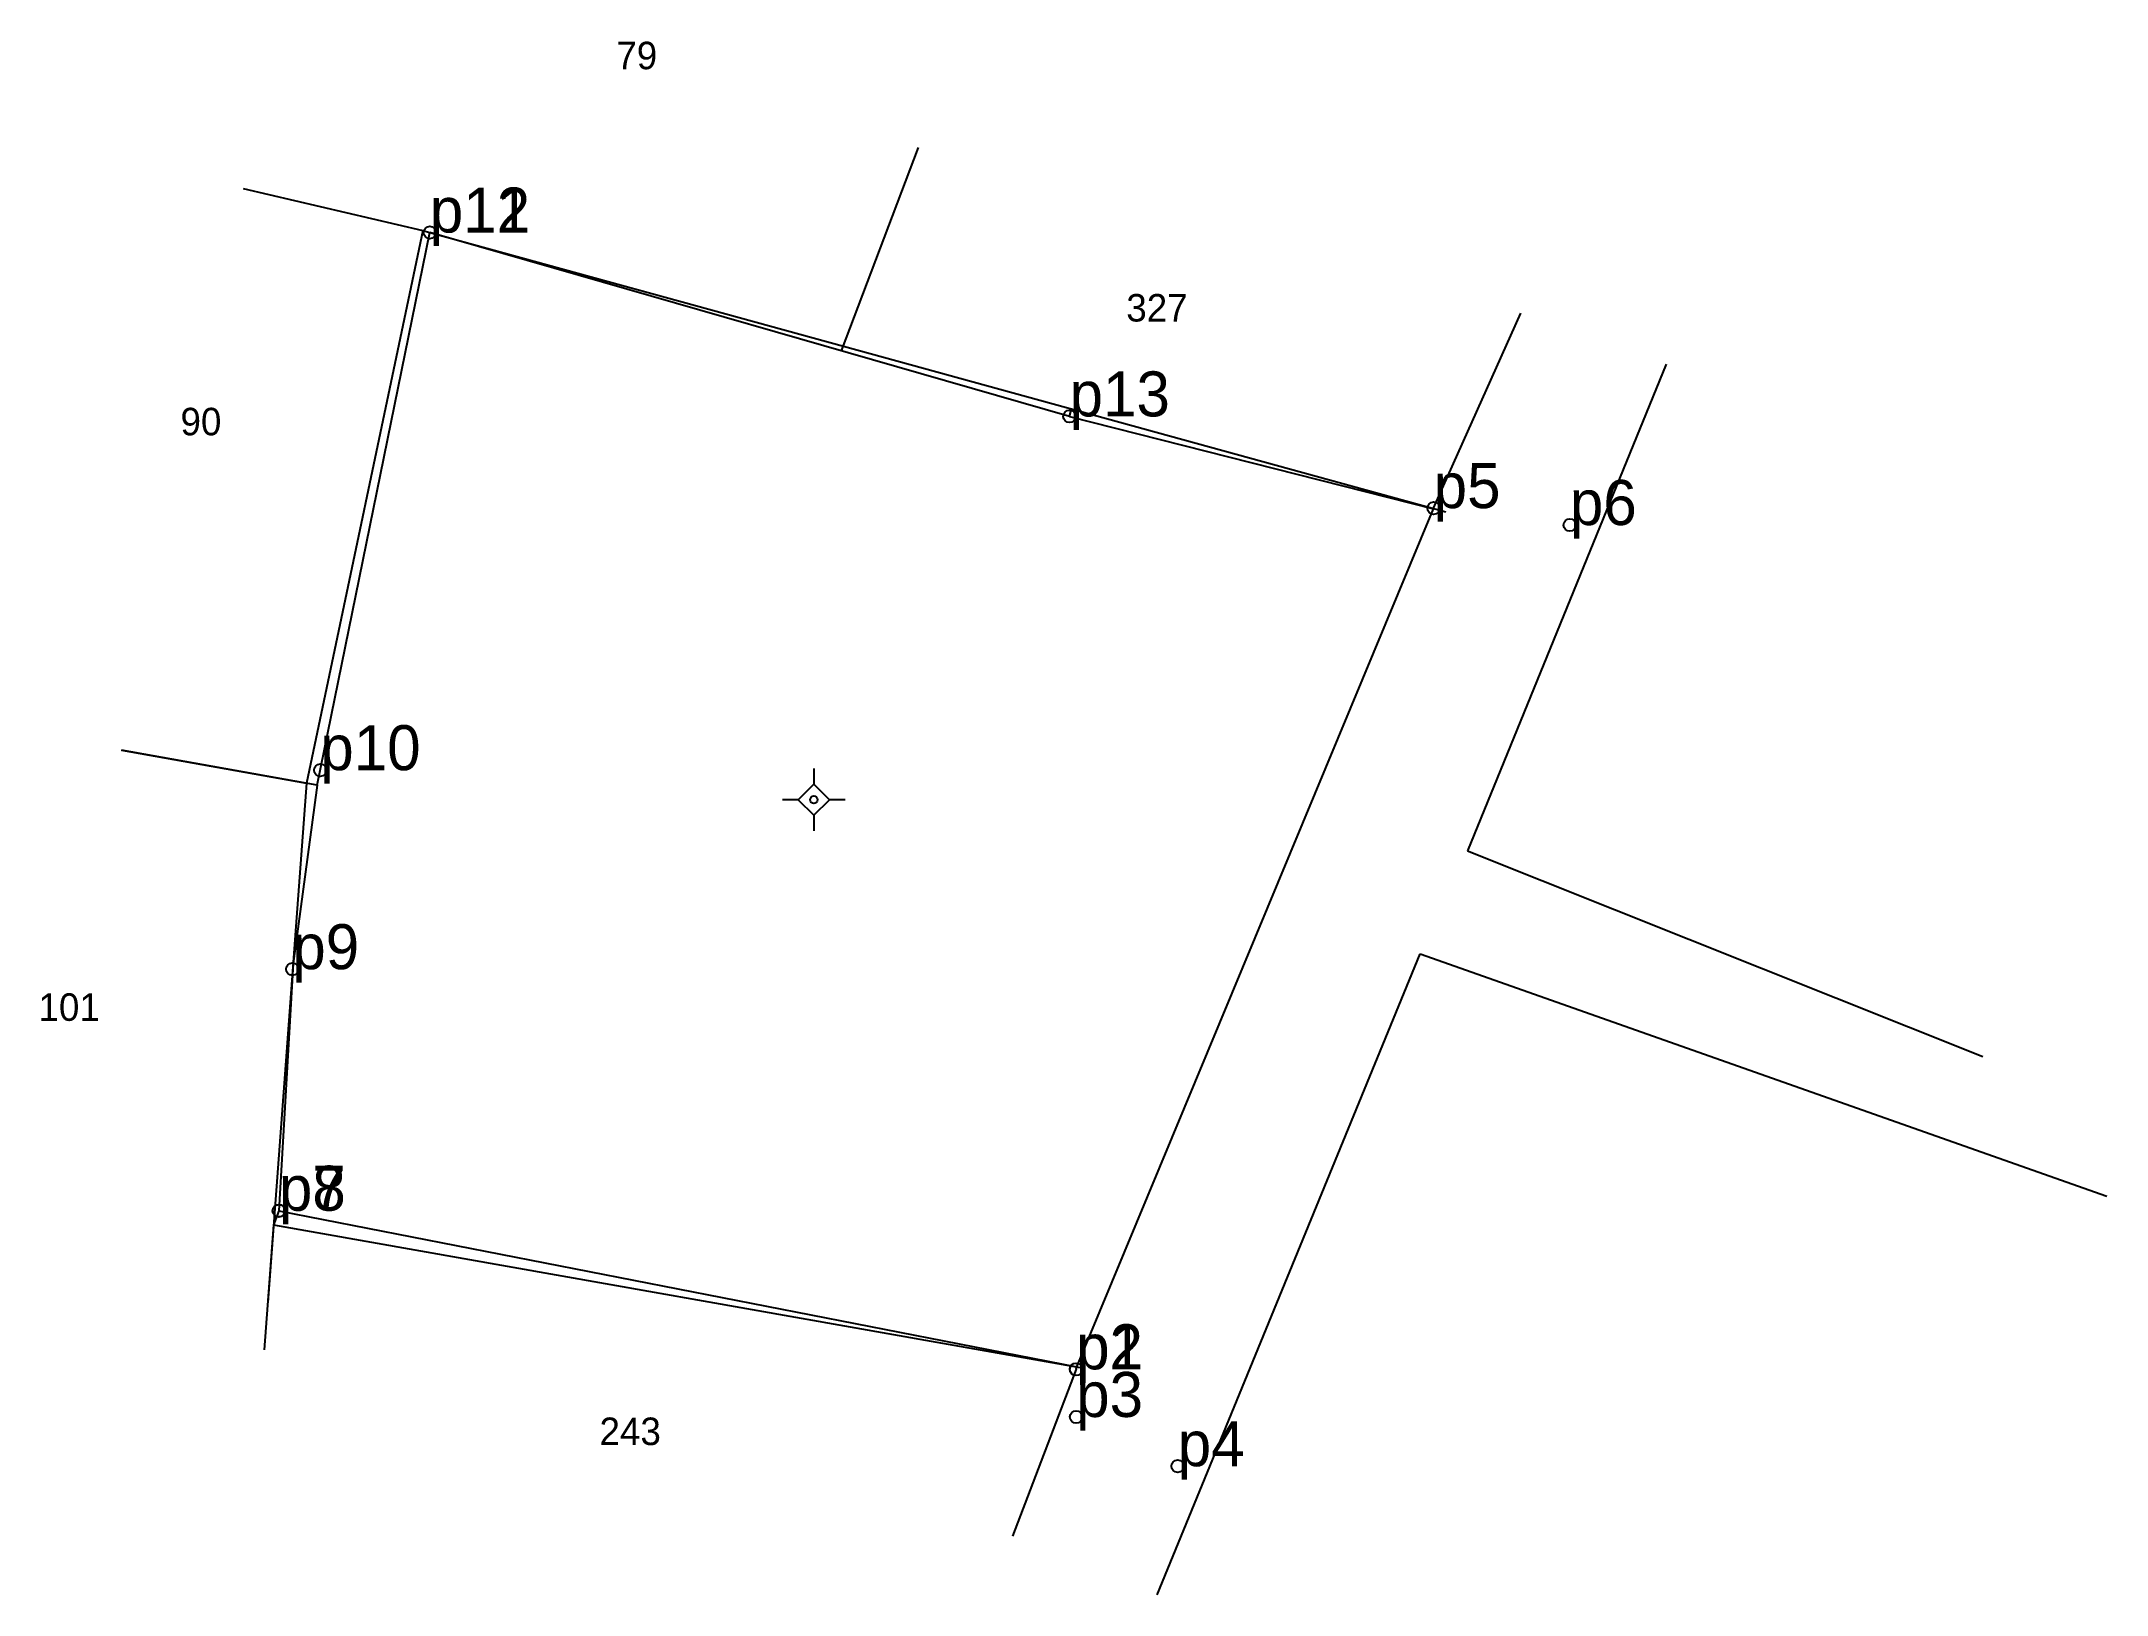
# Model space of a CAD drawing. Extents: x 536259.1 to 536341.8, y 1837232.7 to 1837294.9.
import ezdxf

# ---------------------------------------------------------------- set-up
doc = ezdxf.new("R2010")
doc.units = 0
for name, color, linetype in [('Level 10', 7, 'Continuous'), ('Level 11', 7, 'Continuous'), ('Level 12', 7, 'Continuous'), ('Level 16', 7, 'Continuous'), ('Level 17', 7, 'Continuous'), ('Level 2', 7, 'Continuous'), ('Level 23', 7, 'Continuous'), ('Level 49', 7, 'Continuous'), ('Level 7', 7, 'Continuous')]:
    doc.layers.add(name, color=color, linetype=linetype)

msp = doc.modelspace()

# ---------------------------------------------------------------- linework, layer by layer
at = {"layer": 'Level 10'}
for p, q in [((536270.148, 1837265.114), (536274.653, 1837287.213)), ((536300.251, 1837279.859), (536274.653, 1837287.213)), ((536300.251, 1837279.859), (536314.809, 1837276.167)), ((536300.548, 1837241.843), (536314.809, 1837276.167)), ((536270.148, 1837265.114), (536269.183, 1837257.985)), ((536269.183, 1837257.985), (536268.615, 1837248.089)), ((536268.615, 1837248.089), (536300.548, 1837241.843))]:
    msp.add_line(p, q, dxfattribs=at)
at = {"layer": 'Level 11'}
for p, q in [((536290.02, 1837265.78), (536290.02, 1837265.155)), ((536290.02, 1837265.155), (536289.395, 1837264.53)), ((536290.645, 1837264.53), (536290.02, 1837265.155)), ((536289.395, 1837264.53), (536288.77, 1837264.53)), ((536289.395, 1837264.53), (536290.02, 1837263.905)), ((536290.02, 1837263.905), (536290.645, 1837264.53)), ((536290.02, 1837263.905), (536290.02, 1837263.28)), ((536291.27, 1837264.53), (536290.645, 1837264.53))]:
    msp.add_line(p, q, dxfattribs=at)
msp.add_circle((536290.02, 1837264.53), 0.15, dxfattribs=at)
at = {"layer": 'Level 16'}
for p, q in [((536267.19, 1837288.97), (536274.38, 1837287.29)), ((536300.509, 1837241.749), (536300.548, 1837241.843))]:
    msp.add_line(p, q, dxfattribs=at)
msp.add_lwpolyline([(536268.615, 1837248.089), (536268.4, 1837247.52), (536268.029, 1837242.53)], dxfattribs=at)
at = {"layer": 'Level 17'}
for p, q in [((536291.128, 1837282.48), (536294.21, 1837290.62)), ((536291.2, 1837282.67), (536315.31, 1837276.04)), ((536262.31, 1837266.51), (536269.72, 1837265.19)), ((536269.72, 1837265.19), (536268.172, 1837244.42)), ((536316.18, 1837262.49), (536336.8, 1837254.26)), ((536268.4, 1837247.52), (536300.82, 1837241.79))]:
    msp.add_line(p, q, dxfattribs=at)
at = {"layer": 'Level 2'}
for p, q in [((536314.819, 1837276.191), (536318.31, 1837283.99)), ((536300.251, 1837279.859), (536300.335, 1837280.158)), ((536270.148, 1837265.114), (536262.31, 1837266.51)), ((536300.509, 1837241.749), (536297.97, 1837235.07))]:
    msp.add_line(p, q, dxfattribs=at)
at = {"layer": 'Level 23'}
for p, q in [((536324.12, 1837281.95), (536316.18, 1837262.49)), ((536303.757, 1837232.735), (536314.28, 1837258.37)), ((536314.28, 1837258.37), (536341.75, 1837248.67))]:
    msp.add_line(p, q, dxfattribs=at)
at = {"layer": 'Level 49'}
for p, q in [((536274.38, 1837287.29), (536269.72, 1837265.19)), ((536274.38, 1837287.29), (536274.653, 1837287.215)), ((536274.653, 1837287.215), (536291.2, 1837282.67))]:
    msp.add_line(p, q, dxfattribs=at)
at = {"layer": 'Level 7'}
for centre in [(536274.651, 1837287.213), (536274.653, 1837287.213), (536300.251, 1837279.859), (536314.819, 1837276.191), (536320.27, 1837275.514), (536270.27, 1837265.71), (536269.15, 1837257.751), (536268.613, 1837248.091), (536268.615, 1837248.089), (536300.509, 1837241.749), (536300.517, 1837241.749), (536300.515, 1837239.842), (536304.579, 1837237.873)]:
    msp.add_circle(centre, 0.25, dxfattribs=at)

# ---------------------------------------------------------------- texts
at = {"layer": 'Level 12'}
for s, p in [('p11', (536274.651, 1837287.213)), ('p12', (536274.653, 1837287.213)), ('p13', (536300.251, 1837279.859)), ('p5', (536314.819, 1837276.191)), ('p6', (536320.27, 1837275.514)), ('p10', (536270.27, 1837265.71)), ('p9', (536269.15, 1837257.751)), ('p8', (536268.613, 1837248.091)), ('p7', (536268.615, 1837248.089)), ('p2', (536300.509, 1837241.749)), ('p1', (536300.517, 1837241.749)), ('p3', (536300.515, 1837239.842)), ('p4', (536304.579, 1837237.873))]:
    msp.add_text(s, height=1.8, dxfattribs=at).set_placement(p)
at = {"layer": 'Level 17'}
for s, p in [('79', (536282.116, 1837293.744)), ('327', (536302.521, 1837283.654)), ('90', (536264.677, 1837279.103)), ('101', (536258.995, 1837255.685)), ('243', (536281.443, 1837238.719))]:
    msp.add_text(s, height=1.1, dxfattribs=at).set_placement(p)

doc.saveas('drawing.dxf')
